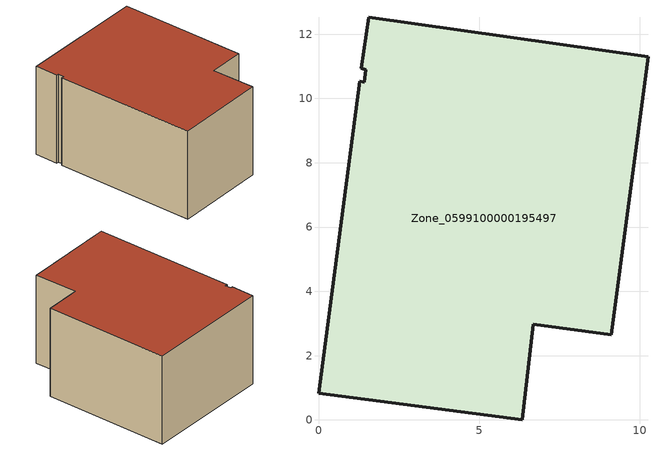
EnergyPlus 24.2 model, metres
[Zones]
Zone_0599100000195497
 floor ground (C_G): 1.33,10.94 1.56,12.53 10.25,11.3 9.1,2.66 6.68,2.98 6.33,0 0,0.83 1.28,10.54 1.43,10.51 1.47,10.9 z0
 wall outside (C_F): 1.28,10.54 0,0.83 6.33,0 6.68,2.98 9.1,2.66 10.25,11.3 1.56,12.53 1.33,10.94 1.47,10.9 1.43,10.51 1.28,10.54 z0:6.35
 roof outside (C_R): 1.56,12.53 1.33,10.94 1.47,10.9 1.43,10.51 1.28,10.54 0,0.83 6.33,0 6.68,2.98 9.1,2.66 10.25,11.3 z6.35
[BUILDING]
Pand.0599100000195497: North Axis=0; Terrain=City; Loads Convergence Tolerance Value=0.04; Temperature Convergence Tolerance Value=0.4; Solar Distribution=FullExterior; Maximum Number of Warmup Days=25; Minimum Number of Warmup Days=1
[Site:Location]
Rotterdam.The.Hague.AP_ZH_NLD Design_Conditions: Latitude=51.96; Longitude=4.45; Time Zone=1; Elevation=-4.5
[SITE:GROUNDTEMPERATURE:BUILDINGSURFACE]
18, 18, 18, 18, 18, 18, 18, 18, 18, 18, 18, 18
[MATERIAL] Thermal Absorptance=0.9; Solar Absorptance=0.7; Visible Absorptance=0.7
Name | Roughness | Thickness | Conductivity | Density | Specific Heat
G.TC.1946-1964 | MediumSmooth | 0.15 | 1 | 540 | 1210
F.TC.1946-1964 | Rough | 0.3 | 0.857143 | 1920 | 840
R.TC.1946-1964 | MediumRough | 0.2 | 0.235294 | 1500 | 1000
[CONSTRUCTION]
C_G: G.TC.1946-1964
C_F: F.TC.1946-1964
C_R: R.TC.1946-1964
[ZONE]
Zone_0599100000195497: Type=1; Multiplier=1; Ceiling Height=Autocalculate; Volume=Autocalculate; Floor Area=autocalculate; Part of Total Floor Area=Yes
[ZONEINFILTRATION:DESIGNFLOWRATE]
Infil_Zone_0599100000195497: Zone or ZoneList or Space or SpaceList=Zone_0599100000195497; Schedule=AlwaysOn; Design Flow Rate Calculation Method=Flow/Area; Flow Rate per Floor Area=0.003; Constant Term Coefficient=1; Temperature Term Coefficient=0; Velocity Term Coefficient=0; Velocity Squared Term Coefficient=0
[HVACTEMPLATE:ZONE:IDEALLOADSAIRSYSTEM]
Zone_0599100000195497: Maximum Heating Supply Air Temperature=50; Minimum Cooling Supply Air Temperature=13; Maximum Heating Supply Air Humidity Ratio=0.0156; Minimum Cooling Supply Air Humidity Ratio=0.0077; Heating Limit=NoLimit; Cooling Limit=NoLimit; Dehumidification Control Type=ConstantSensibleHeatRatio; Cooling Sensible Heat Ratio=0.7; Dehumidification Setpoint=60; Humidification Control Type=None; Humidification Setpoint=30; Outdoor Air Method=None; Outdoor Air Flow Rate per Person=0.00944; Outdoor Air Flow Rate per Zone Floor Area=0; Outdoor Air Flow Rate per Zone=0; Demand Controlled Ventilation Type=None; Outdoor Air Economizer Type=NoEconomizer; Heat Recovery Type=None; Sensible Heat Recovery Effectiveness=0.7; Latent Heat Recovery Effectiveness=0.65
[ZONECONTROL:THERMOSTAT]
ThermostatControl_Zone_0599100000195497: Zone or ZoneList=Zone_0599100000195497; Control Type Schedule=DualSetpointControlType; Control 1=Thermostat_Zone_0599100000195497; Temperature Difference Between Cutout And Setpoint=0
[THERMOSTATSETPOINT:DUALSETPOINT]
Thermostat_Zone_0599100000195497: Heating Setpoint Temperature Schedule=HeatingSetpoint_Zone_0599100000195497; Cooling Setpoint Temperature Schedule=CoolingSetpoint_Zone_0599100000195497
[SCHEDULE:COMPACT]
HeatingSetpoint_Zone_0599100000195497: Through: 12/31, For: AllDays, Until: 24:00, 21
CoolingSetpoint_Zone_0599100000195497: Through: 12/31, For: AllDays, Until: 24:00, 24
DualSetpointControlType: Through: 12/31, For: AllDays, Until: 24:00, 4
AlwaysOn: Through: 12/31, For: AllDays, Until: 24:00, 1
